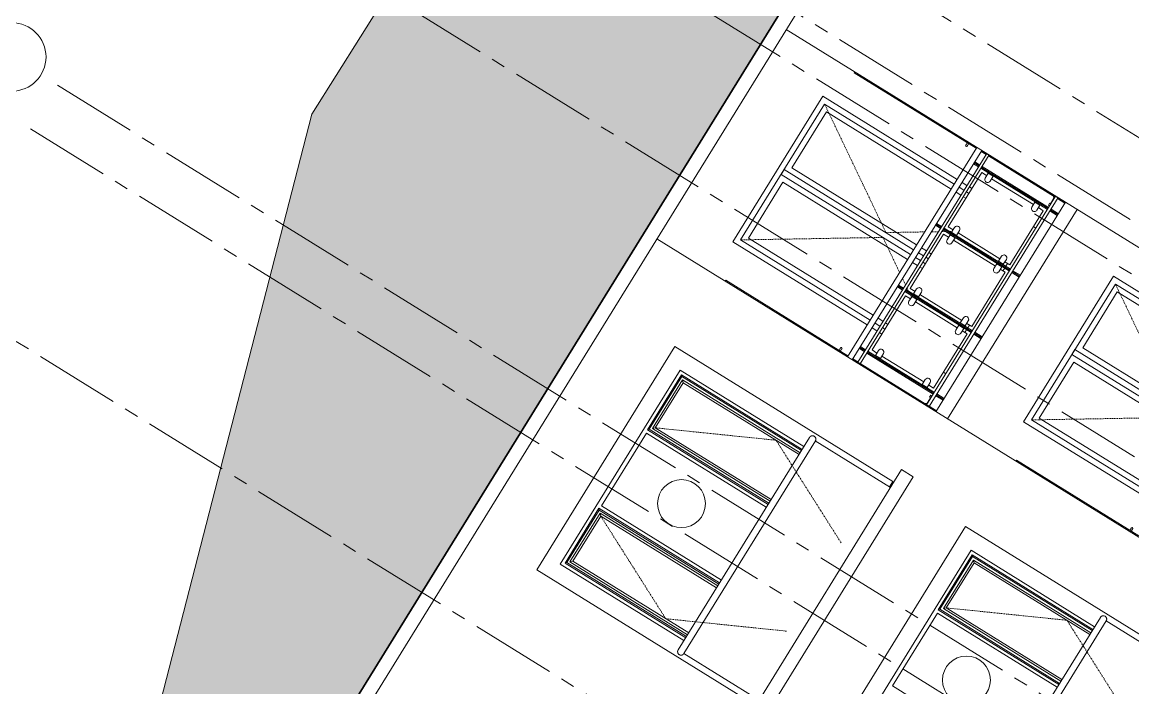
# Model space of a CAD drawing. Header units: millimetres. Extents: x 1373 to 40779, y 1939 to 6439.
# Drawn here: x 2714.4 to 2958, y 3497.8 to 3643.6 of the extents above; entities that cross this region are included whole.
import ezdxf

# ---------------------------------------------------------------- set-up
doc = ezdxf.new("R2010")
doc.units = ezdxf.units.MM
doc.linetypes.add('Center', pattern=[3, 1.2, -0.6, 0.6, -0.6])
doc.linetypes.add('IMPORT-CENTER2', pattern=[112.5, 75, -12.5, 12.5, -12.5])
for name, color, linetype, lineweight in [('A-DOOR', 31, 'Continuous', 18), ('A-DOOR-FRAM', 31, 'Continuous', 18), ('A-FLOR', 192, 'Continuous', 30), ('A-FLOR-HRAL', 11, 'Continuous', 18), ('A-GLAZ', 151, 'Continuous', 18), ('A-ROOF', 132, 'Continuous', 18), ('A-ROOF-PATT', 132, 'Continuous', 18), ('A-WALL', 20, 'Continuous', 9), ('HESAPLAMALAR', 2, 'Continuous', 30), ('S-GRID', 252, 'IMPORT-CENTER2', 5), ('S-GRID-IDEN', 1, 'Continuous', 18)]:
    doc.layers.add(name, color=color, linetype=linetype, lineweight=lineweight)
doc.layers.add('Çember', color=7, linetype='Continuous')

# ---------------------------------------------------------------- blocks, each defined once
blk = doc.blocks.new('_MB_KAPI_CAMLI_B - _m_kapı_90_camlı-V47-ÖN GÖRÜNÜŞ')
at = {"layer": 'A-DOOR'}
for p, q in [((261.25, 800.7), (259.75, 800.7)), ((259.75, 799.3), (261.25, 799.3)), ((261.25, 801.22), (261.25, 800)), ((261.25, 800), (261.25, 798.78)), ((254.35, 711.5), (252.35, 711.5)), ((252.35, 710.18), (252.35, 711.5)), ((254.35, 710.18), (254.35, 711.5)), ((260.1, 710.5), (254.35, 710.5)), ((260.1, 710.24), (260.1, 710.5)), ((260.52, 710.81), (260.52, 710.17))]:
    blk.add_line(p, q, dxfattribs=at)
at = {"layer": 'A-DOOR', "flags": 128}
for points in [[(259.75, 800.7), (259.71, 800.7), (259.67, 800.7), (259.63, 800.7), (259.59, 800.7), (259.55, 800.7), (259.51, 800.7), (259.48, 800.7), (259.44, 800.7), (259.4, 800.7), (259.36, 800.7), (259.33, 800.7), (259.29, 800.7), (259.25, 800.7), (259.22, 800.7), (259.19, 800.7), (259.15, 800.7), (259.12, 800.7), (259.09, 800.7), (259.06, 800.7), (259.03, 800.7), (259.01, 800.7), (258.98, 800.7), (258.96, 800.7), (258.93, 800.7), (258.91, 800.7), (258.89, 800.7), (258.87, 800.7), (258.85, 800.7), (258.83, 800.7), (258.82, 800.7), (258.81, 800.7), (258.79, 800.7), (258.78, 800.7), (258.77, 800.7), (258.77, 800.7), (258.76, 800.7), (258.76, 800.7), (258.75, 800.7), (258.75, 800.7)], [(258.75, 799.3), (258.75, 799.3), (258.75, 799.3), (258.76, 799.3), (258.76, 799.3), (258.77, 799.3), (258.78, 799.3), (258.79, 799.3), (258.8, 799.3), (258.82, 799.3), (258.83, 799.3), (258.85, 799.3), (258.86, 799.3), (258.88, 799.3), (258.9, 799.3), (258.93, 799.3), (258.95, 799.3), (258.97, 799.3), (259, 799.3), (259.03, 799.3), (259.05, 799.3), (259.08, 799.3), (259.11, 799.3), (259.15, 799.3), (259.18, 799.3), (259.21, 799.3), (259.25, 799.3), (259.28, 799.3), (259.32, 799.3), (259.35, 799.3), (259.39, 799.3), (259.43, 799.3), (259.46, 799.3), (259.5, 799.3), (259.54, 799.3), (259.58, 799.3), (259.62, 799.3), (259.66, 799.3), (259.7, 799.3), (259.74, 799.3), (259.75, 799.3)], [(260.52, 710.81), (260.55, 710.88), (260.59, 710.95), (260.63, 711.02), (260.67, 711.09), (260.72, 711.15), (260.76, 711.22), (260.81, 711.28), (260.87, 711.34), (260.92, 711.4), (260.98, 711.46), (261.04, 711.51), (261.1, 711.56), (261.16, 711.61), (261.23, 711.66), (261.3, 711.7), (261.36, 711.74)], [(260.1, 710.5), (260.12, 710.5), (260.14, 710.51), (260.16, 710.51), (260.18, 710.52), (260.2, 710.52), (260.22, 710.53), (260.24, 710.54), (260.26, 710.54), (260.28, 710.55), (260.3, 710.56), (260.32, 710.57), (260.34, 710.58), (260.35, 710.6), (260.37, 710.61), (260.38, 710.62), (260.4, 710.64), (260.42, 710.65), (260.43, 710.67), (260.44, 710.68), (260.46, 710.7), (260.47, 710.71), (260.48, 710.73), (260.49, 710.75), (260.5, 710.77), (260.51, 710.79), (260.52, 710.8), (260.52, 710.81)]]:
    blk.add_lwpolyline(points, dxfattribs=at)
at = {"layer": 'A-DOOR'}
for start, end in [(150, 180), (180, 210), (75, 120), (240, 285)]:
    blk.add_arc((258.75, 800), 0.7, start, end, dxfattribs=at)
at = {"layer": 'A-DOOR-FRAM'}
for p, q in [((261.35, 791.44), (261.35, 917.5)), ((262.35, 917.5), (261.35, 917.5)), ((261.35, 781.28), (261.35, 786.36)), ((261.35, 710.16), (261.35, 778.74)), ((261.35, 700), (261.35, 707.62))]:
    blk.add_line(p, q, dxfattribs=at)
blk = doc.blocks.new('_MB_KAPI_CAMLI_B - _m_kapı_90_camlı-V58-ÖN GÖRÜNÜŞ')
at = {"layer": 'A-DOOR'}
for p, q in [((261.25, 1101.22), (261.25, 1100)), ((261.25, 1100.7), (259.75, 1100.7)), ((259.75, 1099.3), (261.25, 1099.3)), ((261.25, 1100), (261.25, 1098.78)), ((254.35, 1011.5), (252.35, 1011.5)), ((252.35, 1010.18), (252.35, 1011.5)), ((254.35, 1010.18), (254.35, 1011.5)), ((260.1, 1010.5), (254.35, 1010.5)), ((260.1, 1010.24), (260.1, 1010.5)), ((260.52, 1010.81), (260.52, 1010.17))]:
    blk.add_line(p, q, dxfattribs=at)
at = {"layer": 'A-DOOR', "flags": 128}
for points in [[(259.75, 1100.7), (259.71, 1100.7), (259.67, 1100.7), (259.63, 1100.7), (259.59, 1100.7), (259.55, 1100.7), (259.51, 1100.7), (259.48, 1100.7), (259.44, 1100.7), (259.4, 1100.7), (259.36, 1100.7), (259.33, 1100.7), (259.29, 1100.7), (259.25, 1100.7), (259.22, 1100.7), (259.19, 1100.7), (259.15, 1100.7), (259.12, 1100.7), (259.09, 1100.7), (259.06, 1100.7), (259.03, 1100.7), (259.01, 1100.7), (258.98, 1100.7), (258.96, 1100.7), (258.93, 1100.7), (258.91, 1100.7), (258.89, 1100.7), (258.87, 1100.7), (258.85, 1100.7), (258.83, 1100.7), (258.82, 1100.7), (258.81, 1100.7), (258.79, 1100.7), (258.78, 1100.7), (258.77, 1100.7), (258.77, 1100.7), (258.76, 1100.7), (258.76, 1100.7), (258.75, 1100.7), (258.75, 1100.7)], [(258.75, 1099.3), (258.75, 1099.3), (258.75, 1099.3), (258.76, 1099.3), (258.76, 1099.3), (258.77, 1099.3), (258.78, 1099.3), (258.79, 1099.3), (258.8, 1099.3), (258.82, 1099.3), (258.83, 1099.3), (258.85, 1099.3), (258.86, 1099.3), (258.88, 1099.3), (258.9, 1099.3), (258.93, 1099.3), (258.95, 1099.3), (258.97, 1099.3), (259, 1099.3), (259.03, 1099.3), (259.05, 1099.3), (259.08, 1099.3), (259.11, 1099.3), (259.15, 1099.3), (259.18, 1099.3), (259.21, 1099.3), (259.25, 1099.3), (259.28, 1099.3), (259.32, 1099.3), (259.35, 1099.3), (259.39, 1099.3), (259.43, 1099.3), (259.46, 1099.3), (259.5, 1099.3), (259.54, 1099.3), (259.58, 1099.3), (259.62, 1099.3), (259.66, 1099.3), (259.7, 1099.3), (259.74, 1099.3), (259.75, 1099.3)], [(260.1, 1010.5), (260.12, 1010.5), (260.14, 1010.51), (260.16, 1010.51), (260.18, 1010.52), (260.2, 1010.52), (260.22, 1010.53), (260.24, 1010.54), (260.26, 1010.54), (260.28, 1010.55), (260.3, 1010.56), (260.32, 1010.57), (260.34, 1010.58), (260.35, 1010.6), (260.37, 1010.61), (260.38, 1010.62), (260.4, 1010.64), (260.42, 1010.65), (260.43, 1010.67), (260.44, 1010.68), (260.46, 1010.7), (260.47, 1010.71), (260.48, 1010.73), (260.49, 1010.75), (260.5, 1010.77), (260.51, 1010.79), (260.52, 1010.8), (260.52, 1010.81)], [(260.52, 1010.81), (260.55, 1010.88), (260.59, 1010.95), (260.63, 1011.02), (260.67, 1011.09), (260.72, 1011.15), (260.76, 1011.22), (260.81, 1011.28), (260.87, 1011.34), (260.92, 1011.4), (260.98, 1011.46), (261.04, 1011.51), (261.1, 1011.56), (261.16, 1011.61), (261.23, 1011.66), (261.3, 1011.7), (261.36, 1011.74)]]:
    blk.add_lwpolyline(points, dxfattribs=at)
at = {"layer": 'A-DOOR'}
for start, end in [(150, 180), (180, 210), (75, 120), (240, 285)]:
    blk.add_arc((258.75, 1100), 0.7, start, end, dxfattribs=at)
at = {"layer": 'A-DOOR-FRAM'}
for p, q in [((261.35, 1091.44), (261.35, 1217.5)), ((262.35, 1217.5), (261.35, 1217.5)), ((261.35, 1081.39), (261.35, 1086.36)), ((261.35, 1010.16), (261.35, 1078.74)), ((261.35, 1000), (261.35, 1007.62))]:
    blk.add_line(p, q, dxfattribs=at)
blk = doc.blocks.new('_MB_KAPI_CAMLI_B - _m_kapı_80_camlı-V61-ÖN GÖRÜNÜŞ')
at = {"layer": 'A-DOOR'}
for p, q in [((47.45, 1100), (47.45, 1101.22)), ((48.95, 1100.7), (47.45, 1100.7)), ((47.45, 1098.78), (47.45, 1100)), ((47.45, 1099.3), (48.95, 1099.3)), ((48.18, 1010.17), (48.18, 1010.81)), ((54.35, 1010.5), (48.6, 1010.5)), ((48.6, 1010.5), (48.6, 1010.24)), ((56.35, 1011.5), (54.35, 1011.5)), ((54.35, 1011.5), (54.35, 1010.18)), ((56.35, 1011.5), (56.35, 1010.18))]:
    blk.add_line(p, q, dxfattribs=at)
at = {"layer": 'A-DOOR', "flags": 128}
for points in [[(49.95, 1100.7), (49.95, 1100.7), (49.95, 1100.7), (49.94, 1100.7), (49.94, 1100.7), (49.93, 1100.7), (49.92, 1100.7), (49.91, 1100.7), (49.9, 1100.7), (49.89, 1100.7), (49.87, 1100.7), (49.86, 1100.7), (49.84, 1100.7), (49.82, 1100.7), (49.8, 1100.7), (49.78, 1100.7), (49.75, 1100.7), (49.73, 1100.7), (49.7, 1100.7), (49.68, 1100.7), (49.65, 1100.7), (49.62, 1100.7), (49.59, 1100.7), (49.56, 1100.7), (49.52, 1100.7), (49.49, 1100.7), (49.46, 1100.7), (49.42, 1100.7), (49.39, 1100.7), (49.35, 1100.7), (49.31, 1100.7), (49.28, 1100.7), (49.24, 1100.7), (49.2, 1100.7), (49.16, 1100.7), (49.12, 1100.7), (49.08, 1100.7), (49.04, 1100.7), (49, 1100.7), (48.96, 1100.7), (48.95, 1100.7)], [(48.95, 1099.3), (48.99, 1099.3), (49.03, 1099.3), (49.07, 1099.3), (49.11, 1099.3), (49.15, 1099.3), (49.19, 1099.3), (49.23, 1099.3), (49.27, 1099.3), (49.3, 1099.3), (49.34, 1099.3), (49.38, 1099.3), (49.41, 1099.3), (49.45, 1099.3), (49.48, 1099.3), (49.52, 1099.3), (49.55, 1099.3), (49.58, 1099.3), (49.61, 1099.3), (49.64, 1099.3), (49.67, 1099.3), (49.7, 1099.3), (49.72, 1099.3), (49.75, 1099.3), (49.77, 1099.3), (49.79, 1099.3), (49.81, 1099.3), (49.83, 1099.3), (49.85, 1099.3), (49.87, 1099.3), (49.88, 1099.3), (49.9, 1099.3), (49.91, 1099.3), (49.92, 1099.3), (49.93, 1099.3), (49.94, 1099.3), (49.94, 1099.3), (49.95, 1099.3), (49.95, 1099.3), (49.95, 1099.3)], [(47.33, 1011.74), (47.4, 1011.7), (47.47, 1011.66), (47.53, 1011.62), (47.59, 1011.57), (47.66, 1011.52), (47.72, 1011.46), (47.77, 1011.41), (47.83, 1011.35), (47.88, 1011.29), (47.93, 1011.23), (47.98, 1011.16), (48.02, 1011.1), (48.07, 1011.03), (48.11, 1010.96), (48.14, 1010.89), (48.18, 1010.82), (48.18, 1010.81)], [(48.18, 1010.81), (48.19, 1010.79), (48.2, 1010.77), (48.21, 1010.75), (48.22, 1010.73), (48.23, 1010.72), (48.25, 1010.7), (48.26, 1010.68), (48.27, 1010.67), (48.29, 1010.65), (48.3, 1010.64), (48.32, 1010.62), (48.33, 1010.61), (48.35, 1010.6), (48.37, 1010.59), (48.38, 1010.57), (48.4, 1010.56), (48.42, 1010.55), (48.44, 1010.54), (48.46, 1010.54), (48.48, 1010.53), (48.5, 1010.52), (48.52, 1010.52), (48.54, 1010.51), (48.56, 1010.51), (48.58, 1010.5), (48.6, 1010.5), (48.6, 1010.5)]]:
    blk.add_lwpolyline(points, dxfattribs=at)
at = {"layer": 'A-DOOR'}
for start, end in [(60, 105), (255, 300), (0, 30), (330, 0)]:
    blk.add_arc((49.95, 1100), 0.7, start, end, dxfattribs=at)
at = {"layer": 'A-DOOR-FRAM'}
for p, q in [((47.35, 1217.5), (46.35, 1217.5)), ((47.35, 1217.5), (47.35, 1091.44)), ((47.35, 1086.36), (47.35, 1081.39)), ((47.35, 1078.74), (47.35, 1010.16)), ((47.35, 1007.62), (47.35, 1000))]:
    blk.add_line(p, q, dxfattribs=at)
blk = doc.blocks.new('A$C06b003cd')
at = {"layer": 'A-ROOF-PATT'}
h = blk.add_hatch(dxfattribs=at)
h.set_pattern_fill('FP_27', color=256, style=0, pattern_type=2)
h.set_pattern_definition([(0, (1730.065, 2669.767), (64.77, 9.419), [15.24, -12.7, 17.78, -7.62, -33.02]), (0, (1730.065, 2669.767), (64.77, 9.419), [-53.34, 22.86, -10.16]), (0, (1745.305, 2670.159), (64.77, 9.419), [12.7, -48.26, 10.16, -15.24]), (0, (1775.785, 2669.178), (64.77, 9.419), [7.62, -78.74]), (90, (1730.065, 2669.767), (-21.59, 9.419), [9.026, -28.649]), (90, (1745.305, 2669.767), (-21.59, 9.419), [8.83, -28.845]), (90, (1758.005, 2669.767), (-21.59, 9.419), [8.241, -29.434]), (90, (1775.785, 2669.178), (-21.59, 9.419), [9.026, -28.649]), (90, (1783.405, 2669.178), (-21.59, 9.419), [9.026, -28.649]), (90, (1806.265, 2669.767), (-21.59, 9.419), [8.634, -29.041])])
h.paths.add_polyline_path([(2305.94, 2384.67), (3029.99, 2384.67), (2058.64, 2686.84), (1775, 2684.84), (1515.99, 2684.01), (594.7, 2384.67), (2207, 2384.67)])
at = {"layer": 'A-FLOR', "color": 1, "lineweight": 20}
for p, q in [((1776.42, 2084.05), (1992.42, 2084.05)), ((1992.42, 2072.05), (1776.42, 2072.05))]:
    blk.add_line(p, q, dxfattribs=at)
at = {"layer": 'A-FLOR-HRAL'}
for p, q in [((1776.42, 2175.49), (1992.42, 2175.49)), ((1776.42, 2170.41), (1992.42, 2170.41)), ((1776.42, 2165.33), (1991.56, 2165.33)), ((1776.64, 2084.05), (1776.64, 2170.41)), ((1788.21, 2165.33), (1788.21, 2170.41)), ((1790.12, 2170.41), (1790.12, 2165.33)), ((1851.71, 2165.44), (1851.71, 2170.41)), ((1853.62, 2170.41), (1853.62, 2165.44)), ((1915.21, 2165.44), (1915.21, 2170.41)), ((1917.12, 2170.41), (1917.12, 2165.44)), ((1978.71, 2165.33), (1978.71, 2170.41)), ((1980.62, 2170.41), (1980.62, 2165.33)), ((1991.56, 2084.05), (1991.56, 2170.41)), ((1776.42, 2162.79), (1991.56, 2162.79)), ((1788.21, 2094.21), (1788.21, 2162.79)), ((1790.12, 2162.79), (1790.12, 2094.21)), ((1795.52, 2155.17), (1790.44, 2155.17)), ((1790.44, 2155.17), (1790.44, 2150.09)), ((1848.86, 2160.25), (1792.98, 2160.25)), ((1792.98, 2160.25), (1792.98, 2155.17)), ((1851.4, 2155.17), (1846.32, 2155.17)), ((1848.86, 2155.17), (1848.86, 2160.25)), ((1851.4, 2150.09), (1851.4, 2155.17)), ((1851.71, 2094.21), (1851.71, 2162.79)), ((1853.62, 2162.79), (1853.62, 2094.21)), ((1859.02, 2155.17), (1853.94, 2155.17)), ((1853.94, 2155.17), (1853.94, 2150.09)), ((1912.36, 2160.25), (1856.48, 2160.25)), ((1856.48, 2160.25), (1856.48, 2155.17)), ((1914.9, 2155.17), (1909.82, 2155.17)), ((1912.36, 2155.17), (1912.36, 2160.25)), ((1914.9, 2150.09), (1914.9, 2155.17)), ((1915.21, 2094.21), (1915.21, 2162.79)), ((1917.12, 2162.79), (1917.12, 2094.21)), ((1922.52, 2155.17), (1917.44, 2155.17)), ((1917.44, 2155.17), (1917.44, 2150.09)), ((1975.86, 2160.25), (1919.98, 2160.25)), ((1919.98, 2160.25), (1919.98, 2155.17)), ((1978.4, 2155.17), (1973.32, 2155.17)), ((1975.86, 2155.17), (1975.86, 2160.25)), ((1978.4, 2150.09), (1978.4, 2155.17)), ((1978.71, 2094.21), (1978.71, 2162.79)), ((1980.62, 2162.79), (1980.62, 2094.21)), ((1790.44, 2150.09), (1795.52, 2150.09)), ((1792.98, 2150.09), (1792.98, 2106.91)), ((1846.32, 2150.09), (1851.4, 2150.09)), ((1848.86, 2106.91), (1848.86, 2150.09)), ((1853.94, 2150.09), (1859.02, 2150.09)), ((1856.48, 2150.09), (1856.48, 2106.91)), ((1909.82, 2150.09), (1914.9, 2150.09)), ((1912.36, 2106.91), (1912.36, 2150.09)), ((1917.44, 2150.09), (1922.52, 2150.09)), ((1919.98, 2150.09), (1919.98, 2106.91)), ((1973.32, 2150.09), (1978.4, 2150.09)), ((1975.86, 2106.91), (1975.86, 2150.09)), ((1795.52, 2106.91), (1790.44, 2106.91)), ((1790.44, 2106.91), (1790.44, 2101.83)), ((1851.4, 2106.91), (1846.32, 2106.91)), ((1851.4, 2101.83), (1851.4, 2106.91)), ((1859.02, 2106.91), (1853.94, 2106.91)), ((1853.94, 2106.91), (1853.94, 2101.83)), ((1914.9, 2106.91), (1909.82, 2106.91)), ((1914.9, 2101.83), (1914.9, 2106.91)), ((1922.52, 2106.91), (1917.44, 2106.91)), ((1917.44, 2106.91), (1917.44, 2101.83)), ((1978.4, 2106.91), (1973.32, 2106.91)), ((1978.4, 2101.83), (1978.4, 2106.91)), ((1790.44, 2101.83), (1795.52, 2101.83)), ((1792.98, 2101.83), (1792.98, 2096.75)), ((1792.98, 2096.75), (1848.86, 2096.75)), ((1846.32, 2101.83), (1851.4, 2101.83)), ((1848.86, 2096.75), (1848.86, 2101.83)), ((1853.94, 2101.83), (1859.02, 2101.83)), ((1856.48, 2101.83), (1856.48, 2096.75)), ((1856.48, 2096.75), (1912.36, 2096.75)), ((1909.82, 2101.83), (1914.9, 2101.83)), ((1912.36, 2096.75), (1912.36, 2101.83)), ((1917.44, 2101.83), (1922.52, 2101.83)), ((1919.98, 2101.83), (1919.98, 2096.75)), ((1919.98, 2096.75), (1975.86, 2096.75)), ((1973.32, 2101.83), (1978.4, 2101.83)), ((1975.86, 2096.75), (1975.86, 2101.83)), ((1776.42, 2094.21), (1991.56, 2094.21)), ((1776.42, 2091.67), (1991.56, 2091.67)), ((1788.21, 2084.05), (1788.21, 2091.67)), ((1790.12, 2091.67), (1790.12, 2084.05)), ((1851.71, 2084.05), (1851.71, 2091.67)), ((1853.62, 2091.67), (1853.62, 2084.05)), ((1915.21, 2084.05), (1915.21, 2091.67)), ((1917.12, 2091.67), (1917.12, 2084.05)), ((1978.71, 2084.05), (1978.71, 2091.67)), ((1980.62, 2091.67), (1980.62, 2084.05))]:
    blk.add_line(p, q, dxfattribs=at)
at = {"layer": 'A-FLOR-HRAL', "linetype": 'Continuous'}
for p, q in [((1789.17, 2165.33), (1789.17, 2170.41)), ((1852.67, 2165.39), (1852.67, 2170.41)), ((1916.17, 2165.39), (1916.17, 2170.41)), ((1979.67, 2165.33), (1979.67, 2170.41)), ((1789.17, 2094.21), (1789.17, 2162.79)), ((1852.67, 2094.21), (1852.67, 2162.79)), ((1916.17, 2094.21), (1916.17, 2162.79)), ((1979.67, 2094.21), (1979.67, 2162.79)), ((1789.17, 2084.05), (1789.17, 2091.67)), ((1852.67, 2084.05), (1852.67, 2091.67)), ((1916.17, 2084.05), (1916.17, 2091.67)), ((1979.67, 2084.05), (1979.67, 2091.67))]:
    blk.add_line(p, q, dxfattribs=at)
at = {"layer": 'A-FLOR-HRAL'}
for centre, start, end in [((1795.52, 2152.63), 270, 90), ((1846.32, 2152.63), 90, 270), ((1859.02, 2152.63), 270, 90), ((1909.82, 2152.63), 90, 270), ((1922.52, 2152.63), 270, 90), ((1973.32, 2152.63), 90, 270), ((1795.52, 2104.37), 270, 90), ((1846.32, 2104.37), 90, 270), ((1859.02, 2104.37), 270, 90), ((1909.82, 2104.37), 90, 270), ((1922.52, 2104.37), 270, 90), ((1973.32, 2104.37), 90, 270)]:
    blk.add_arc(centre, 2.54, start, end, dxfattribs=at)
at = {"layer": 'A-GLAZ', "linetype": 'Center'}
for p, q in [((1814.42, 2309.05), (1881.92, 2204.05)), ((1954.42, 2309.05), (1886.92, 2204.05)), ((2133.92, 2286.05), (2087.42, 2190.2)), ((2224.92, 2286.05), (2271.42, 2190.2)), ((1881.92, 2204.05), (1863.56, 2175.49)), ((1886.92, 2204.05), (1905.28, 2175.49)), ((2133.92, 2094.35), (2087.42, 2190.2)), ((2224.92, 2094.35), (2271.42, 2190.2)), ((1860.29, 2170.41), (1857.1, 2165.44)), ((1908.54, 2170.41), (1911.73, 2165.44)), ((1851.71, 2157.07), (1850.49, 2155.17)), ((1855.39, 2162.79), (1853.62, 2160.03)), ((1913.44, 2162.79), (1915.21, 2160.03)), ((1917.12, 2157.07), (1918.34, 2155.17)), ((1814.42, 2009.05), (1881.92, 1904.05)), ((1954.42, 2009.05), (1886.92, 1904.05)), ((2133.92, 1986.05), (2087.42, 1890.2)), ((2133.92, 1794.35), (2087.42, 1890.2))]:
    blk.add_line(p, q, dxfattribs=at)
at = {"layer": 'A-GLAZ'}
for p, q in [((1814.42, 2309.05), (1954.42, 2309.05)), ((1814.42, 2309.05), (1814.42, 2175.49)), ((1819.42, 2304.05), (1876.92, 2304.05)), ((1819.42, 2304.05), (1819.42, 2175.49)), ((1876.92, 2175.49), (1876.92, 2304.05)), ((1886.92, 2309.05), (1881.92, 2309.05)), ((1881.92, 2175.49), (1881.92, 2309.05)), ((1886.92, 2309.05), (1886.92, 2175.49)), ((1891.92, 2304.05), (1949.42, 2304.05)), ((1891.92, 2304.05), (1891.92, 2175.49)), ((1949.42, 2175.49), (1949.42, 2304.05)), ((1954.42, 2175.49), (1954.42, 2309.05)), ((2294.42, 2309.05), (2064.42, 2309.05)), ((2064.42, 2309.05), (2064.42, 2084.05)), ((2294.42, 2084.05), (2294.42, 2309.05)), ((2079.42, 2166.58), (2079.42, 2294.05)), ((2079.42, 2294.05), (2279.42, 2294.05)), ((2082.42, 2166.57), (2082.42, 2291.05)), ((2083.49, 2289.97), (2082.42, 2291.05)), ((2082.42, 2291.05), (2138.92, 2291.05)), ((2083.49, 2166.57), (2083.49, 2289.97)), ((2137.84, 2289.97), (2083.49, 2289.97)), ((2138.92, 2291.05), (2137.84, 2289.97)), ((2137.84, 2289.97), (2137.84, 2166.58)), ((2138.92, 2291.05), (2138.92, 2166.58)), ((2141.92, 2166.58), (2141.92, 2290.05)), ((2141.92, 2290.05), (2216.92, 2290.05)), ((2216.92, 2290.05), (2216.92, 2166.58)), ((2219.92, 2291.05), (2276.42, 2291.05)), ((2219.92, 2166.58), (2219.92, 2291.05)), ((2219.92, 2291.05), (2221.08, 2289.89)), ((2221.08, 2289.89), (2275.25, 2289.89)), ((2221.08, 2289.89), (2221.08, 2166.58)), ((2275.25, 2289.89), (2276.42, 2291.05)), ((2275.25, 2289.89), (2275.25, 2166.58)), ((2276.42, 2291.05), (2276.42, 2166.58)), ((2279.42, 2294.05), (2279.42, 2166.58)), ((2087.42, 2286.05), (2085.67, 2287.79)), ((2085.67, 2287.79), (2085.67, 2166.57)), ((2135.66, 2287.79), (2085.67, 2287.79)), ((2087.42, 2286.05), (2087.42, 2166.57)), ((2133.92, 2286.05), (2087.42, 2286.05)), ((2135.66, 2287.79), (2133.92, 2286.05)), ((2133.92, 2166.58), (2133.92, 2286.05)), ((2135.66, 2166.58), (2135.66, 2287.79)), ((2273.3, 2287.93), (2223.03, 2287.93)), ((2223.03, 2166.58), (2223.03, 2287.93)), ((2223.03, 2287.93), (2224.92, 2286.05)), ((2271.42, 2286.05), (2224.92, 2286.05)), ((2224.92, 2286.05), (2224.92, 2166.58)), ((2271.42, 2286.05), (2273.3, 2287.93)), ((2271.42, 2166.58), (2271.42, 2286.05)), ((2273.3, 2166.58), (2273.3, 2287.93)), ((1814.42, 2170.41), (1814.42, 2165.33)), ((1819.42, 2170.41), (1819.42, 2165.33)), ((1876.92, 2165.44), (1876.92, 2170.41)), ((1881.92, 2165.44), (1881.92, 2170.41)), ((1886.92, 2170.41), (1886.92, 2165.44)), ((1891.92, 2170.41), (1891.92, 2165.44)), ((1949.42, 2165.44), (1949.42, 2170.41)), ((1954.42, 2165.44), (1954.42, 2170.41)), ((2288.98, 2166.58), (2069.85, 2166.58)), ((1814.42, 2162.79), (1814.42, 2160.25)), ((1819.42, 2162.79), (1819.42, 2160.25)), ((1876.92, 2160.25), (1876.92, 2162.79)), ((1881.92, 2160.25), (1881.92, 2162.79)), ((1886.92, 2162.79), (1886.92, 2160.25)), ((1891.92, 2162.79), (1891.92, 2160.25)), ((1949.42, 2160.25), (1949.42, 2162.79)), ((1954.42, 2160.25), (1954.42, 2162.79)), ((2069.85, 2160.68), (2069.85, 2083.05)), ((2069.85, 2160.58), (2288.98, 2160.58)), ((2288.98, 2160.68), (2288.98, 2083.05)), ((1848.86, 2099.05), (1851.71, 2099.05)), ((1851.4, 2104.05), (1851.71, 2104.05)), ((1853.62, 2104.05), (1853.94, 2104.05)), ((1853.62, 2099.05), (1856.48, 2099.05)), ((1912.36, 2099.05), (1915.21, 2099.05)), ((1914.9, 2104.05), (1915.21, 2104.05)), ((1917.12, 2104.05), (1917.44, 2104.05)), ((1917.12, 2099.05), (1919.98, 2099.05)), ((2051.42, 2083.05), (2313.92, 2083.05)), ((2051.42, 2071.05), (2051.42, 2083.05)), ((2064.42, 2084.05), (2069.85, 2084.05)), ((2313.92, 2071.05), (2051.42, 2071.05)), ((1814.42, 2009.05), (1954.42, 2009.05)), ((1814.42, 2009.05), (1814.42, 1875.49)), ((1886.92, 2009.05), (1881.92, 2009.05)), ((1881.92, 1875.49), (1881.92, 2009.05)), ((1886.92, 2009.05), (1886.92, 1875.49)), ((1954.42, 1875.49), (1954.42, 2009.05)), ((2294.42, 2009.05), (2064.42, 2009.05)), ((2064.42, 2009.05), (2064.42, 1784.05)), ((1819.42, 2004.05), (1876.92, 2004.05)), ((1819.42, 2004.05), (1819.42, 1875.49)), ((1876.92, 1875.49), (1876.92, 2004.05)), ((1891.92, 2004.05), (1949.42, 2004.05)), ((1891.92, 2004.05), (1891.92, 1875.49)), ((1949.42, 1875.49), (1949.42, 2004.05)), ((2079.42, 1866.58), (2079.42, 1994.05)), ((2079.42, 1994.05), (2279.42, 1994.05)), ((2082.42, 1866.57), (2082.42, 1991.05)), ((2083.49, 1989.97), (2082.42, 1991.05)), ((2082.42, 1991.05), (2138.92, 1991.05)), ((2083.49, 1866.57), (2083.49, 1989.97)), ((2137.84, 1989.97), (2083.49, 1989.97)), ((2087.42, 1986.05), (2085.67, 1987.79)), ((2085.67, 1987.79), (2085.67, 1866.57)), ((2135.66, 1987.79), (2085.67, 1987.79)), ((2135.66, 1987.79), (2133.92, 1986.05)), ((2135.66, 1866.58), (2135.66, 1987.79)), ((2138.92, 1991.05), (2137.84, 1989.97)), ((2137.84, 1989.97), (2137.84, 1866.58)), ((2138.92, 1991.05), (2138.92, 1866.58)), ((2141.92, 1866.58), (2141.92, 1990.05)), ((2141.92, 1990.05), (2216.92, 1990.05)), ((2216.92, 1990.05), (2216.92, 1866.58)), ((2087.42, 1986.05), (2087.42, 1866.57)), ((2133.92, 1986.05), (2087.42, 1986.05)), ((2133.92, 1866.58), (2133.92, 1986.05)), ((2288.98, 1866.58), (2069.85, 1866.58)), ((2069.85, 1860.68), (2069.85, 1783.05)), ((2069.85, 1860.58), (2288.98, 1860.58))]:
    blk.add_line(p, q, dxfattribs=at)
for points, knots in [([(2069.85, 2166.58), (2069.78, 2166.58), (2069.65, 2166.58), (2069.46, 2166.56), (2069.26, 2166.52), (2069.07, 2166.48), (2068.88, 2166.42), (2068.7, 2166.35), (2068.52, 2166.27), (2068.35, 2166.18), (2068.18, 2166.08), (2067.97, 2165.92), (2067.77, 2165.75), (2067.59, 2165.56), (2067.42, 2165.36), (2067.24, 2165.08), (2067.07, 2164.73), (2066.9, 2164.23), (2066.85, 2163.84), (2066.85, 2163.58)], [0.5, 0.5, 0.5, 0.5, 0.5208333, 0.5416667, 0.5625, 0.5833333, 0.6041667, 0.625, 0.6458333, 0.6666667, 0.6875, 0.7083333, 0.75, 0.7708333, 0.7916667, 0.8333333, 0.875, 0.9166667, 1, 1, 1, 1]), ([(2066.85, 2163.58), (2066.85, 2163.32), (2066.9, 2162.93), (2067.07, 2162.43), (2067.24, 2162.08), (2067.42, 2161.8), (2067.59, 2161.6), (2067.77, 2161.41), (2068.02, 2161.19), (2068.29, 2161.01), (2068.52, 2160.89), (2068.7, 2160.81), (2068.88, 2160.74), (2069.07, 2160.68), (2069.26, 2160.64), (2069.46, 2160.6), (2069.65, 2160.58), (2069.78, 2160.58), (2069.85, 2160.58)], [0, 0, 0, 0, 0.0833333, 0.125, 0.1666667, 0.2083333, 0.2291667, 0.25, 0.2916667, 0.3333333, 0.3541667, 0.375, 0.3958333, 0.4166667, 0.4375, 0.4583333, 0.4791667, 0.5, 0.5, 0.5, 0.5]), ([(2288.98, 2166.58), (2289.05, 2166.58), (2289.18, 2166.58), (2289.38, 2166.56), (2289.57, 2166.52), (2289.76, 2166.48), (2289.95, 2166.42), (2290.13, 2166.35), (2290.31, 2166.27), (2290.49, 2166.18), (2290.65, 2166.08), (2290.87, 2165.92), (2291.06, 2165.75), (2291.24, 2165.56), (2291.41, 2165.36), (2291.59, 2165.08), (2291.76, 2164.73), (2291.93, 2164.23), (2291.98, 2163.84), (2291.98, 2163.58)], [0.5, 0.5, 0.5, 0.5, 0.5208333, 0.5416667, 0.5625, 0.5833333, 0.6041667, 0.625, 0.6458333, 0.6666667, 0.6875, 0.7083333, 0.75, 0.7708333, 0.7916667, 0.8333333, 0.875, 0.9166667, 1, 1, 1, 1]), ([(2291.98, 2163.58), (2291.98, 2163.32), (2291.93, 2162.93), (2291.76, 2162.43), (2291.59, 2162.08), (2291.41, 2161.8), (2291.24, 2161.6), (2291.06, 2161.41), (2290.82, 2161.19), (2290.54, 2161.01), (2290.31, 2160.89), (2290.13, 2160.81), (2289.95, 2160.74), (2289.76, 2160.68), (2289.57, 2160.64), (2289.38, 2160.6), (2289.18, 2160.58), (2289.05, 2160.58), (2288.98, 2160.58)], [0, 0, 0, 0, 0.0833333, 0.125, 0.1666667, 0.2083333, 0.2291667, 0.25, 0.2916667, 0.3333333, 0.3541667, 0.375, 0.3958333, 0.4166667, 0.4375, 0.4583333, 0.4791667, 0.5, 0.5, 0.5, 0.5]), ([(2069.85, 1866.58), (2069.78, 1866.58), (2069.65, 1866.58), (2069.46, 1866.56), (2069.26, 1866.52), (2069.07, 1866.48), (2068.88, 1866.42), (2068.7, 1866.35), (2068.52, 1866.27), (2068.35, 1866.18), (2068.18, 1866.08), (2067.97, 1865.92), (2067.77, 1865.75), (2067.59, 1865.56), (2067.42, 1865.36), (2067.24, 1865.08), (2067.07, 1864.73), (2066.9, 1864.23), (2066.85, 1863.84), (2066.85, 1863.58)], [0.5, 0.5, 0.5, 0.5, 0.5208333, 0.5416667, 0.5625, 0.5833333, 0.6041667, 0.625, 0.6458333, 0.6666667, 0.6875, 0.7083333, 0.75, 0.7708333, 0.7916667, 0.8333333, 0.875, 0.9166667, 1, 1, 1, 1]), ([(2066.85, 1863.58), (2066.85, 1863.32), (2066.9, 1862.93), (2067.07, 1862.43), (2067.24, 1862.08), (2067.42, 1861.8), (2067.59, 1861.6), (2067.77, 1861.41), (2068.02, 1861.19), (2068.29, 1861.01), (2068.52, 1860.89), (2068.7, 1860.81), (2068.88, 1860.74), (2069.07, 1860.68), (2069.26, 1860.64), (2069.46, 1860.6), (2069.65, 1860.58), (2069.78, 1860.58), (2069.85, 1860.58)], [0, 0, 0, 0, 0.0833333, 0.125, 0.1666667, 0.2083333, 0.2291667, 0.25, 0.2916667, 0.3333333, 0.3541667, 0.375, 0.3958333, 0.4166667, 0.4375, 0.4583333, 0.4791667, 0.5, 0.5, 0.5, 0.5])]:
    blk.add_open_spline(points, degree=3, knots=knots, dxfattribs=at)
at = {"layer": 'A-ROOF'}
for p, q in [((2058.64, 2686.84), (1775, 2684.84)), ((2058.64, 2686.84), (3029.99, 2384.67)), ((594.7, 2384.67), (3029.99, 2384.67)), ((594.7, 2384.05), (3029.99, 2384.05)), ((3029.99, 2372.05), (594.7, 2372.05))]:
    blk.add_line(p, q, dxfattribs=at)
at = {"layer": 'A-WALL'}
for p, q in [((1776.42, 1184.05), (1776.42, 2372.05)), ((1992.42, 1184.05), (1992.42, 2372.05)), ((1809.42, 2175.49), (1809.42, 2314.05)), ((1809.42, 2314.05), (1959.42, 2314.05)), ((1959.42, 2314.05), (1959.42, 2175.49)), ((1809.42, 2165.33), (1809.42, 2170.41)), ((1959.42, 2170.41), (1959.42, 2165.44)), ((1809.42, 2160.25), (1809.42, 2162.79)), ((1959.42, 2162.79), (1959.42, 2160.25)), ((1809.42, 2094.21), (1809.42, 2096.75)), ((1959.42, 2096.75), (1959.42, 2094.21)), ((1809.42, 1875.49), (1809.42, 2014.05)), ((1809.42, 2014.05), (1959.42, 2014.05)), ((1959.42, 2014.05), (1959.42, 1875.49))]:
    blk.add_line(p, q, dxfattribs=at)
at = {"layer": 'S-GRID', "lineweight": 18}
for p, q in [((1694.42, 2.71), (1694.42, 2897.19)), ((1759.42, 2.71), (1759.42, 2897.19)), ((1799.48, 1.79), (1799.48, 2897.19)), ((1934.42, 2.71), (1934.42, 2897.19)), ((2154.42, 2.71), (2154.42, 2897.19)), ((2199.42, 2.71), (2199.42, 2897.19)), ((2364.42, 2.71), (2364.42, 2897.19))]:
    blk.add_line(p, q, dxfattribs=at)
at = {"layer": 'S-GRID-IDEN'}
blk.add_circle((2154.42, 2937.19), 30, dxfattribs=at)
at = {"layer": 'Çember', "color": 1, "linetype": 'Continuous', "lineweight": 5}
for centre in [(2178.36, 2231.55), (2178.36, 1937.64)]:
    blk.add_circle(centre, 21.02, dxfattribs=at)
at = {"layer": 'A-DOOR'}
for name in ['_MB_KAPI_CAMLI_B - _m_kapı_80_camlı-V61-ÖN GÖRÜNÜŞ', '_MB_KAPI_CAMLI_B - _m_kapı_90_camlı-V58-ÖN GÖRÜNÜŞ', '_MB_KAPI_CAMLI_B - _m_kapı_90_camlı-V47-ÖN GÖRÜNÜŞ']:
    blk.add_blockref(name, (1730.06, 1084.05), dxfattribs=at)

msp = doc.modelspace()

# ---------------------------------------------------------------- block references
at = {"layer": 'HESAPLAMALAR', "color": 4, "xscale": -0.25, "yscale": 0.25, "zscale": 0.25, "rotation": 58.25914932388586}
msp.add_blockref('A$C06b003cd', (3619.98, 3707.76, 5059.08), dxfattribs=at)

doc.saveas('drawing.dxf')
